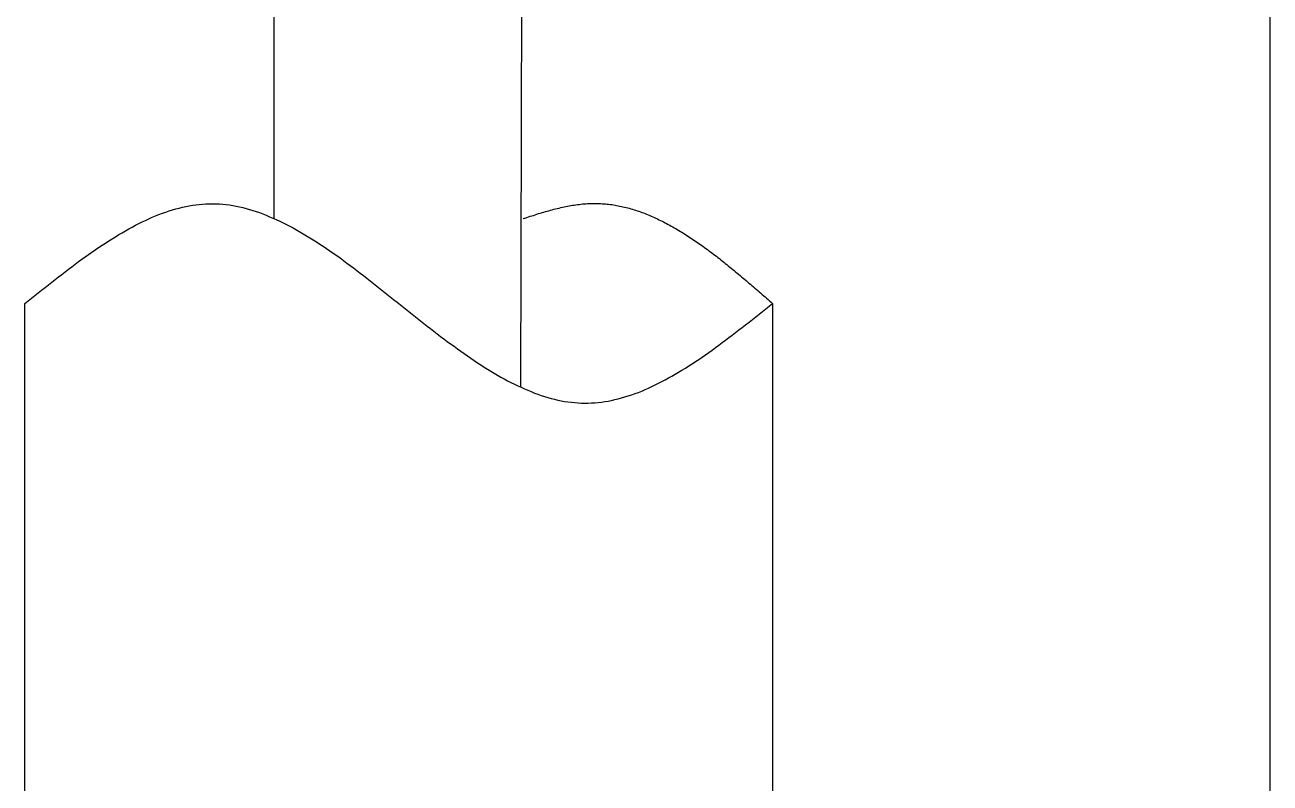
# Model space of a CAD drawing. Extents: x 443 to 1217, y -1921 to -677.
# Drawn here: x 475.73 to 483.84, y -862.95 to -858.01 of the extents above; entities that cross this region are included whole.
import ezdxf

# ---------------------------------------------------------------- set-up
doc = ezdxf.new("R2010")
doc.units = 0
doc.header["$MEASUREMENT"] = 0
doc.layers.add('5', color=7, linetype='CONTINUOUS')

msp = doc.modelspace()

# ---------------------------------------------------------------- linework, layer by layer
at = {"layer": '5', "linetype": 'Continuous'}
for p, q in [((478.9603, -860.3719), (478.9712, -856.5139)), ((483.8409, -868.7201), (483.8409, -856.5139)), ((477.3531, -859.2729), (477.3531, -856.5796))]:
    msp.add_line(p, q, dxfattribs=at)
at = {"layer": '5', "color": 7}
for p, q in [((476.7343, -859.2053), (476.7562, -859.1998)), ((476.7562, -859.1998), (476.778, -859.1944)), ((476.778, -859.1944), (476.7999, -859.19)), ((476.7999, -859.19), (476.8217, -859.1868)), ((476.8217, -859.1868), (476.8435, -859.1835)), ((476.8435, -859.1835), (476.8654, -859.1813)), ((476.8654, -859.1813), (476.8872, -859.1791)), ((476.8872, -859.1791), (476.909, -859.1781)), ((476.909, -859.1781), (476.9309, -859.177)), ((476.9309, -859.177), (476.9527, -859.177)), ((476.9527, -859.177), (476.9746, -859.177)), ((476.9746, -859.177), (476.9964, -859.1781)), ((476.9964, -859.1781), (477.0182, -859.1802)), ((477.0182, -859.1802), (477.0401, -859.1824)), ((477.0401, -859.1824), (477.0619, -859.1846)), ((477.0619, -859.1846), (477.0837, -859.189)), ((477.0837, -859.189), (477.1056, -859.1922)), ((477.1056, -859.1922), (477.1274, -859.1966)), ((477.1274, -859.1966), (477.1492, -859.202)), ((477.1492, -859.202), (477.1711, -859.2075)), ((479.2089, -859.2053), (479.2199, -859.202)), ((479.2199, -859.202), (479.2309, -859.1998)), ((479.2309, -859.1998), (479.2419, -859.1977)), ((479.2419, -859.1977), (479.2528, -859.1955)), ((479.2528, -859.1955), (479.2638, -859.1933)), ((479.2638, -859.1933), (479.2747, -859.1911)), ((479.2747, -859.1911), (479.2856, -859.189)), ((479.2856, -859.189), (479.2965, -859.1868)), ((479.2965, -859.1868), (479.3074, -859.1857)), ((479.3074, -859.1857), (479.3183, -859.1835)), ((479.3183, -859.1835), (479.3291, -859.1824)), ((479.3291, -859.1824), (479.34, -859.1813)), ((479.34, -859.1813), (479.3508, -859.1791)), ((479.3508, -859.1791), (479.3616, -859.1781)), ((479.3616, -859.1781), (479.3724, -859.1781)), ((479.3724, -859.1781), (479.3831, -859.177)), ((479.3831, -859.177), (479.3939, -859.1759)), ((479.3939, -859.1759), (479.4046, -859.1759)), ((479.4046, -859.1759), (479.4153, -859.1748)), ((479.4153, -859.1748), (479.426, -859.1748)), ((479.426, -859.1748), (479.4367, -859.1748)), ((479.4367, -859.1748), (479.4473, -859.1748)), ((479.4473, -859.1748), (479.458, -859.1748)), ((479.458, -859.1748), (479.4686, -859.1759)), ((479.4686, -859.1759), (479.4792, -859.1759)), ((479.4792, -859.1759), (479.4897, -859.177)), ((479.4897, -859.177), (479.5003, -859.177)), ((479.5003, -859.177), (479.5109, -859.1781)), ((479.5109, -859.1781), (479.5214, -859.1791)), ((479.5214, -859.1791), (479.5319, -859.1802)), ((479.5319, -859.1802), (479.5424, -859.1813)), ((479.5424, -859.1813), (479.5528, -859.1824)), ((479.5528, -859.1824), (479.5633, -859.1846)), ((479.5633, -859.1846), (479.5738, -859.1857)), ((479.5738, -859.1857), (479.5842, -859.1879)), ((479.5842, -859.1879), (479.5946, -859.19)), ((479.5946, -859.19), (479.605, -859.1922)), ((479.605, -859.1922), (479.6154, -859.1944)), ((479.6154, -859.1944), (479.6257, -859.1966)), ((479.6257, -859.1966), (479.6361, -859.1988)), ((479.6361, -859.1988), (479.6464, -859.2009)), ((479.6464, -859.2009), (479.6567, -859.2042)), ((476.516, -859.2849), (476.5378, -859.275)), ((476.5378, -859.275), (476.5596, -859.2652)), ((476.5596, -859.2652), (476.5815, -859.2554)), ((476.5815, -859.2554), (476.6033, -859.2467)), ((476.6033, -859.2467), (476.6252, -859.2391)), ((476.6252, -859.2391), (476.647, -859.2315)), ((476.647, -859.2315), (476.6688, -859.2238)), ((476.6688, -859.2238), (476.6907, -859.2173)), ((476.6907, -859.2173), (476.7125, -859.2107)), ((476.7125, -859.2107), (476.7343, -859.2053)), ((477.1711, -859.2075), (477.1929, -859.214)), ((477.1929, -859.214), (477.2148, -859.2206)), ((477.2148, -859.2206), (477.2366, -859.2271)), ((477.2366, -859.2271), (477.2584, -859.2347)), ((477.2584, -859.2347), (477.2803, -859.2434)), ((477.2803, -859.2434), (477.3021, -859.2511)), ((477.3021, -859.2511), (477.3239, -859.2609)), ((477.3239, -859.2609), (477.3458, -859.2696)), ((477.3458, -859.2696), (477.3676, -859.2794)), ((477.3676, -859.2794), (477.3895, -859.2892)), ((478.9763, -859.2729), (478.9874, -859.2696)), ((478.9874, -859.2696), (478.9985, -859.2663)), ((478.9985, -859.2663), (479.0097, -859.262)), ((479.0097, -859.262), (479.0208, -859.2587)), ((479.0208, -859.2587), (479.0319, -859.2554)), ((479.0319, -859.2554), (479.043, -859.2522)), ((479.043, -859.2522), (479.0541, -859.2489)), ((479.0541, -859.2489), (479.0651, -859.2456)), ((479.0651, -859.2456), (479.0763, -859.2413)), ((479.0763, -859.2413), (479.0874, -859.238)), ((479.0874, -859.238), (479.0985, -859.2347)), ((479.0985, -859.2347), (479.1095, -859.2315)), ((479.1095, -859.2315), (479.1206, -859.2282)), ((479.1206, -859.2282), (479.1317, -859.2249)), ((479.1317, -859.2249), (479.1427, -859.2227)), ((479.1427, -859.2227), (479.1537, -859.2195)), ((479.1537, -859.2195), (479.1649, -859.2162)), ((479.1649, -859.2162), (479.1759, -859.2129)), ((479.1759, -859.2129), (479.1869, -859.2107)), ((479.1869, -859.2107), (479.1979, -859.2075)), ((479.1979, -859.2075), (479.2089, -859.2053)), ((479.6567, -859.2042), (479.667, -859.2064)), ((479.667, -859.2064), (479.6773, -859.2097)), ((479.6773, -859.2097), (479.6875, -859.2129)), ((479.6875, -859.2129), (479.6979, -859.2162)), ((479.6979, -859.2162), (479.7081, -859.2195)), ((479.7081, -859.2195), (479.7183, -859.2227)), ((479.7183, -859.2227), (479.7285, -859.226)), ((479.7285, -859.226), (479.7388, -859.2293)), ((479.7388, -859.2293), (479.7489, -859.2336)), ((479.7489, -859.2336), (479.759, -859.2369)), ((479.759, -859.2369), (479.7693, -859.2413)), ((479.7693, -859.2413), (479.7794, -859.2445)), ((479.7794, -859.2445), (479.7895, -859.2489)), ((479.7895, -859.2489), (479.7996, -859.2533)), ((479.7996, -859.2533), (479.8097, -859.2576)), ((479.8097, -859.2576), (479.8198, -859.262)), ((479.8198, -859.262), (479.8299, -859.2663)), ((479.8299, -859.2663), (479.84, -859.2707)), ((479.84, -859.2707), (479.85, -859.275)), ((479.85, -859.275), (479.8601, -859.2805)), ((479.8601, -859.2805), (479.8701, -859.2849)), ((476.3631, -859.3655), (476.3849, -859.3524)), ((476.3849, -859.3524), (476.4068, -859.3404)), ((476.4068, -859.3404), (476.4286, -859.3284)), ((476.4286, -859.3284), (476.4505, -859.3165)), ((476.4505, -859.3165), (476.4723, -859.3056)), ((476.4723, -859.3056), (476.4941, -859.2947)), ((476.4941, -859.2947), (476.516, -859.2849)), ((477.3895, -859.2892), (477.4113, -859.3001)), ((477.4113, -859.3001), (477.4331, -859.311)), ((477.4331, -859.311), (477.455, -859.323)), ((477.455, -859.323), (477.4768, -859.3339)), ((477.4768, -859.3339), (477.4986, -859.3459)), ((477.4986, -859.3459), (477.5205, -859.359)), ((477.5205, -859.359), (477.5423, -859.372)), ((479.8701, -859.2849), (479.8801, -859.2903)), ((479.8801, -859.2903), (479.8901, -859.2947)), ((479.8901, -859.2947), (479.9001, -859.3001)), ((479.9001, -859.3001), (479.9101, -859.3056)), ((479.9101, -859.3056), (479.9201, -859.311)), ((479.9201, -859.311), (479.93, -859.3165)), ((479.93, -859.3165), (479.9399, -859.3219)), ((479.9399, -859.3219), (479.9499, -859.3274)), ((479.9499, -859.3274), (479.9598, -859.3328)), ((479.9598, -859.3328), (479.9697, -859.3383)), ((479.9697, -859.3383), (479.9796, -859.3448)), ((479.9796, -859.3448), (479.9895, -859.3502)), ((479.9895, -859.3502), (479.9994, -859.3568)), ((479.9994, -859.3568), (480.0094, -859.3622)), ((480.0094, -859.3622), (480.0192, -859.3688)), ((476.2321, -859.4472), (476.2539, -859.4331)), ((476.2539, -859.4331), (476.2758, -859.4189)), ((476.2758, -859.4189), (476.2976, -859.4047)), ((476.2976, -859.4047), (476.3194, -859.3917)), ((476.3194, -859.3917), (476.3413, -859.3775)), ((476.3413, -859.3775), (476.3631, -859.3655)), ((477.5423, -859.372), (477.5642, -859.3851)), ((477.5642, -859.3851), (477.586, -859.3982)), ((477.586, -859.3982), (477.6078, -859.4113)), ((477.6078, -859.4113), (477.6297, -859.4254)), ((477.6297, -859.4254), (477.6515, -859.4396)), ((477.6515, -859.4396), (477.6733, -859.4538)), ((480.0192, -859.3688), (480.0291, -859.3742)), ((480.0291, -859.3742), (480.0389, -859.3808)), ((480.0389, -859.3808), (480.0487, -859.3873)), ((480.0487, -859.3873), (480.0585, -859.3938)), ((480.0585, -859.3938), (480.0684, -859.4004)), ((480.0684, -859.4004), (480.0782, -859.4069)), ((480.0782, -859.4069), (480.088, -859.4135)), ((480.088, -859.4135), (480.0977, -859.42)), ((480.0977, -859.42), (480.1076, -859.4265)), ((480.1076, -859.4265), (480.1174, -859.4331)), ((480.1174, -859.4331), (480.1272, -859.4407)), ((480.1272, -859.4407), (480.1369, -859.4472)), ((476.1011, -859.5388), (476.1229, -859.5224)), ((476.1229, -859.5224), (476.1447, -859.5072)), ((476.1447, -859.5072), (476.1666, -859.4919)), ((476.1666, -859.4919), (476.1884, -859.4767)), ((476.1884, -859.4767), (476.2102, -859.4614)), ((476.2102, -859.4614), (476.2321, -859.4472)), ((477.6733, -859.4538), (477.6952, -859.469)), ((477.6952, -859.469), (477.717, -859.4843)), ((477.717, -859.4843), (477.7389, -859.4996)), ((477.7389, -859.4996), (477.7607, -859.5148)), ((477.7607, -859.5148), (477.7825, -859.5301)), ((480.1369, -859.4472), (480.1467, -859.4538)), ((480.1467, -859.4538), (480.1564, -859.4614)), ((480.1564, -859.4614), (480.1662, -859.4679)), ((480.1662, -859.4679), (480.1759, -859.4756)), ((480.1759, -859.4756), (480.1856, -859.4832)), ((480.1856, -859.4832), (480.1953, -859.4897)), ((480.1953, -859.4897), (480.205, -859.4974)), ((480.205, -859.4974), (480.2148, -859.505)), ((480.2148, -859.505), (480.2245, -859.5126)), ((480.2245, -859.5126), (480.2342, -859.5192)), ((480.2342, -859.5192), (480.2438, -859.5268)), ((480.2438, -859.5268), (480.2535, -859.5344)), ((475.9919, -859.6194), (476.0137, -859.6031)), ((476.0137, -859.6031), (476.0356, -859.5867)), ((476.0356, -859.5867), (476.0574, -859.5704)), ((476.0574, -859.5704), (476.0792, -859.554)), ((476.0792, -859.554), (476.1011, -859.5388)), ((477.7825, -859.5301), (477.8044, -859.5464)), ((477.8044, -859.5464), (477.8262, -859.5628)), ((477.8262, -859.5628), (477.848, -859.578)), ((477.848, -859.578), (477.8699, -859.5944)), ((477.8699, -859.5944), (477.8917, -859.6118)), ((480.2535, -859.5344), (480.2632, -859.5421)), ((480.2632, -859.5421), (480.2729, -859.5497)), ((480.2729, -859.5497), (480.2826, -859.5573)), ((480.2826, -859.5573), (480.2922, -859.5649)), ((480.2922, -859.5649), (480.3019, -859.5726)), ((480.3019, -859.5726), (480.3115, -859.5813)), ((480.3115, -859.5813), (480.3212, -859.5889)), ((480.3212, -859.5889), (480.3307, -859.5965)), ((480.3307, -859.5965), (480.3404, -859.6042)), ((480.3404, -859.6042), (480.35, -859.6118)), ((475.8827, -859.7044), (475.9045, -859.687)), ((475.9045, -859.687), (475.9264, -859.6707)), ((475.9264, -859.6707), (475.9482, -859.6532)), ((475.9482, -859.6532), (475.97, -859.6369)), ((475.97, -859.6369), (475.9919, -859.6194)), ((477.8917, -859.6118), (477.9136, -859.6282)), ((477.9136, -859.6282), (477.9354, -859.6445)), ((477.9354, -859.6445), (477.9572, -859.6619)), ((477.9572, -859.6619), (477.9791, -859.6783)), ((477.9791, -859.6783), (478.0009, -859.6957)), ((480.35, -859.6118), (480.3596, -859.6205)), ((480.3596, -859.6205), (480.3693, -859.6282)), ((480.3693, -859.6282), (480.3789, -859.6358)), ((480.3789, -859.6358), (480.3885, -859.6445)), ((480.3885, -859.6445), (480.3982, -859.6521)), ((480.3982, -859.6521), (480.4078, -859.6608)), ((480.4078, -859.6608), (480.4174, -859.6685)), ((480.4174, -859.6685), (480.427, -859.6772)), ((480.427, -859.6772), (480.4366, -859.6848)), ((480.4366, -859.6848), (480.4462, -859.6935)), ((475.7953, -859.7742), (475.8172, -859.7568)), ((475.8172, -859.7568), (475.839, -859.7393)), ((475.839, -859.7393), (475.8609, -859.7219)), ((475.8609, -859.7219), (475.8827, -859.7044)), ((478.0009, -859.6957), (478.0227, -859.7132)), ((478.0227, -859.7132), (478.0446, -859.7306)), ((478.0446, -859.7306), (478.0664, -859.748)), ((478.0664, -859.748), (478.0883, -859.7655)), ((478.0883, -859.7655), (478.1101, -859.7829)), ((480.4462, -859.6935), (480.4558, -859.7012)), ((480.4558, -859.7012), (480.4653, -859.7099)), ((480.4653, -859.7099), (480.4749, -859.7175)), ((480.4749, -859.7175), (480.4845, -859.7262)), ((480.4845, -859.7262), (480.4941, -859.7339)), ((480.4941, -859.7339), (480.5037, -859.7426)), ((480.5037, -859.7426), (480.5133, -859.7513)), ((480.5133, -859.7513), (480.5229, -859.7589)), ((480.5229, -859.7589), (480.5325, -859.7676)), ((480.5325, -859.7676), (480.5421, -859.7764)), ((475.7298, -859.8265), (475.7517, -859.8091)), ((475.7517, -859.8091), (475.7735, -859.7916)), ((475.7735, -859.7916), (475.7953, -859.7742)), ((478.1101, -859.7829), (478.1319, -859.8003)), ((478.1319, -859.8003), (478.1538, -859.8178)), ((478.1538, -859.8178), (478.1756, -859.8352)), ((478.1756, -859.8352), (478.1974, -859.8527)), ((480.5421, -859.7764), (480.5517, -859.784)), ((480.5517, -859.784), (480.5612, -859.7927)), ((480.5559, -859.8614), (480.5777, -859.8439)), ((480.5612, -859.7927), (480.5708, -859.8014)), ((480.5708, -859.8014), (480.5804, -859.8091)), ((480.5777, -859.8439), (480.5995, -859.8265)), ((480.5804, -859.8091), (480.5899, -859.8178)), ((480.5899, -859.8178), (480.5995, -859.8265)), ((478.1974, -859.8527), (478.2193, -859.8701)), ((478.2193, -859.8701), (478.2411, -859.8875)), ((478.2411, -859.8875), (478.2629, -859.905)), ((478.2629, -859.905), (478.2848, -859.9213)), ((478.2848, -859.9213), (478.3066, -859.9388)), ((480.4467, -859.9475), (480.4685, -859.93)), ((480.4685, -859.93), (480.4903, -859.9137)), ((480.4903, -859.9137), (480.5122, -859.8962)), ((480.5122, -859.8962), (480.534, -859.8788)), ((480.534, -859.8788), (480.5559, -859.8614)), ((478.3066, -859.9388), (478.3285, -859.9562)), ((478.3285, -859.9562), (478.3503, -859.9736)), ((478.3503, -859.9736), (478.3721, -859.99)), ((478.3721, -859.99), (478.394, -860.0074)), ((478.394, -860.0074), (478.4158, -860.0238)), ((480.3593, -860.0161), (480.3812, -859.9987)), ((480.3812, -859.9987), (480.403, -859.9823)), ((480.403, -859.9823), (480.4248, -859.9649)), ((480.4248, -859.9649), (480.4467, -859.9475)), ((478.4158, -860.0238), (478.4376, -860.0412)), ((478.4376, -860.0412), (478.4595, -860.0575)), ((478.4595, -860.0575), (478.4813, -860.0739)), ((478.4813, -860.0739), (478.5032, -860.0902)), ((478.5032, -860.0902), (478.525, -860.1055)), ((480.2501, -860.0979), (480.272, -860.0815)), ((480.272, -860.0815), (480.2938, -860.0652)), ((480.2938, -860.0652), (480.3156, -860.0488)), ((480.3156, -860.0488), (480.3375, -860.0325)), ((480.3375, -860.0325), (480.3593, -860.0161)), ((478.525, -860.1055), (478.5468, -860.1218)), ((478.5468, -860.1218), (478.5687, -860.1371)), ((478.5687, -860.1371), (478.5905, -860.1524)), ((478.5905, -860.1524), (478.6123, -860.1676)), ((478.6123, -860.1676), (478.6342, -860.1829)), ((480.1191, -860.1905), (480.141, -860.1752)), ((480.141, -860.1752), (480.1628, -860.16)), ((480.1628, -860.16), (480.1846, -860.1447)), ((480.1846, -860.1447), (480.2065, -860.1295)), ((480.2065, -860.1295), (480.2283, -860.1142)), ((480.2283, -860.1142), (480.2501, -860.0979)), ((478.6342, -860.1829), (478.656, -860.1981)), ((478.656, -860.1981), (478.6779, -860.2123)), ((478.6779, -860.2123), (478.6997, -860.2265)), ((478.6997, -860.2265), (478.7215, -860.2406)), ((478.7215, -860.2406), (478.7434, -860.2537)), ((478.7434, -860.2537), (478.7652, -860.2679)), ((480.0099, -860.2613), (480.0318, -860.2472)), ((480.0318, -860.2472), (480.0536, -860.233)), ((480.0536, -860.233), (480.0754, -860.2199)), ((480.0754, -860.2199), (480.0973, -860.2047)), ((480.0973, -860.2047), (480.1191, -860.1905)), ((478.7652, -860.2679), (478.787, -860.281)), ((478.787, -860.281), (478.8089, -860.2929)), ((478.8089, -860.2929), (478.8307, -860.306)), ((478.8307, -860.306), (478.8526, -860.318)), ((478.8526, -860.318), (478.8744, -860.33)), ((478.8744, -860.33), (478.8962, -860.3409)), ((479.8571, -860.3463), (479.8789, -860.3354)), ((479.8789, -860.3354), (479.9007, -860.3235)), ((479.9007, -860.3235), (479.9226, -860.3115)), ((479.9226, -860.3115), (479.9444, -860.2995)), ((479.9444, -860.2995), (479.9663, -860.2875)), ((479.9663, -860.2875), (479.9881, -860.2744)), ((479.9881, -860.2744), (480.0099, -860.2613)), ((478.8962, -860.3409), (478.9181, -860.3518)), ((478.9181, -860.3518), (478.9399, -860.3627)), ((478.9399, -860.3627), (478.9617, -860.3725)), ((478.9617, -860.3725), (478.9836, -860.3823)), ((478.9836, -860.3823), (479.0054, -860.3921)), ((479.0054, -860.3921), (479.0273, -860.4008)), ((479.0273, -860.4008), (479.0491, -860.4096)), ((479.0491, -860.4096), (479.0709, -860.4172)), ((479.0709, -860.4172), (479.0928, -860.4248)), ((479.6824, -860.4205), (479.7042, -860.4128)), ((479.7042, -860.4128), (479.726, -860.4052)), ((479.726, -860.4052), (479.7479, -860.3965)), ((479.7479, -860.3965), (479.7697, -860.3867)), ((479.7697, -860.3867), (479.7916, -860.378)), ((479.7916, -860.378), (479.8134, -860.3671)), ((479.8134, -860.3671), (479.8352, -860.3572)), ((479.8352, -860.3572), (479.8571, -860.3463)), ((479.0928, -860.4248), (479.1146, -860.4314)), ((479.1146, -860.4314), (479.1364, -860.4379)), ((479.1364, -860.4379), (479.1583, -860.4444)), ((479.1583, -860.4444), (479.1801, -860.4499)), ((479.1801, -860.4499), (479.2019, -860.4553)), ((479.2019, -860.4553), (479.2238, -860.4597)), ((479.2238, -860.4597), (479.2456, -860.464)), ((479.2456, -860.464), (479.2675, -860.4673)), ((479.2675, -860.4673), (479.2893, -860.4695)), ((479.2893, -860.4695), (479.3111, -860.4717)), ((479.3111, -860.4717), (479.333, -860.4739)), ((479.333, -860.4739), (479.3548, -860.4749)), ((479.3548, -860.4749), (479.3766, -860.4749)), ((479.3766, -860.4749), (479.3985, -860.4749)), ((479.3985, -860.4749), (479.4203, -860.4739)), ((479.4203, -860.4739), (479.4422, -860.4728)), ((479.4422, -860.4728), (479.464, -860.4706)), ((479.464, -860.4706), (479.4858, -860.4684)), ((479.4858, -860.4684), (479.5077, -860.4651)), ((479.5077, -860.4651), (479.5295, -860.4619)), ((479.5295, -860.4619), (479.5513, -860.4575)), ((479.5513, -860.4575), (479.5732, -860.4521)), ((479.5732, -860.4521), (479.595, -860.4477)), ((479.595, -860.4477), (479.6169, -860.4412)), ((479.6169, -860.4412), (479.6387, -860.4346)), ((479.6387, -860.4346), (479.6605, -860.4281)), ((479.6605, -860.4281), (479.6824, -860.4205))]:
    msp.add_line(p, q, dxfattribs=at)
at = {"layer": '5', "color": 7, "linetype": 'Continuous'}
for p, q in [((475.7299, -868.5038), (475.7299, -859.826)), ((480.5995, -859.826), (480.5995, -868.6952))]:
    msp.add_line(p, q, dxfattribs=at)

doc.saveas('drawing.dxf')
